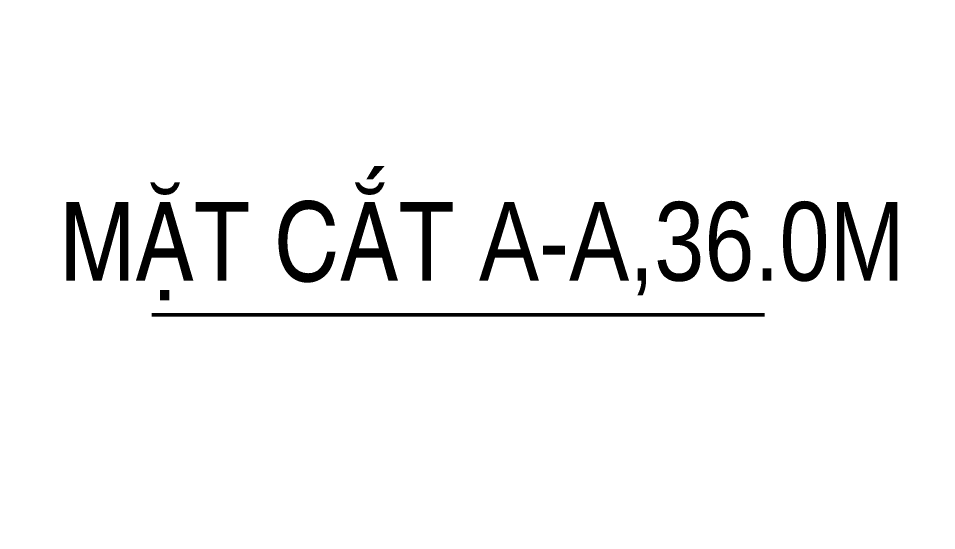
# Model space of a CAD drawing. Header units: metres. Extents: x 563124 to 573994, y 2062953 to 2068466.
# Drawn here: x 568662.15 to 568691.34, y 2065877.21 to 2065893.49 of the extents above; entities that cross this region are included whole.
import ezdxf

# ---------------------------------------------------------------- set-up
doc = ezdxf.new("R2010")
doc.units = ezdxf.units.M
for name, color, linetype in [('DienHT', 1, 'CONTINUOUS'), ('ghichieudai', 7, 'CONTINUOUS'), ('MATCATDUONG', 8, 'CONTINUOUS')]:
    doc.layers.add(name, color=color, linetype=linetype)
doc.styles.add('IN', font='VHARIALN.ttf')

msp = doc.modelspace()

# ---------------------------------------------------------------- wipeouts: each hides what was drawn before it
msp.add_wipeout([(568538.555, 2065837.116), (569134.391, 2065836.361), (569131.193, 2065953.825), (568779.004, 2065956.683), (568600.602, 2065960.315)]).dxf.layer = 'ghichieudai'

# ---------------------------------------------------------------- next in the draw order: linework, layer by layer
at = {"layer": 'MATCATDUONG', "linetype": 'Continuous', "extrusion": (1.01388e-11, 1.13736e-08, 1), "const_width": 0.12, "elevation": 0.024}
msp.add_lwpolyline([(568666.391, 2065884.063), (568685.874, 2065884.063)], dxfattribs=at)

# ---------------------------------------------------------------- next in the draw order: texts
at = {"layer": 'DienHT', "color": 7, "linetype": 'Continuous', "extrusion": (3.31378e-12, 1.1371e-08, 1), "style": 'IN'}
msp.add_text('mÆt c¾t A-A,36.0m', height=2.5, dxfattribs=at).set_placement((568663.472, 2065885.151, 0.024))

doc.saveas('drawing.dxf')
